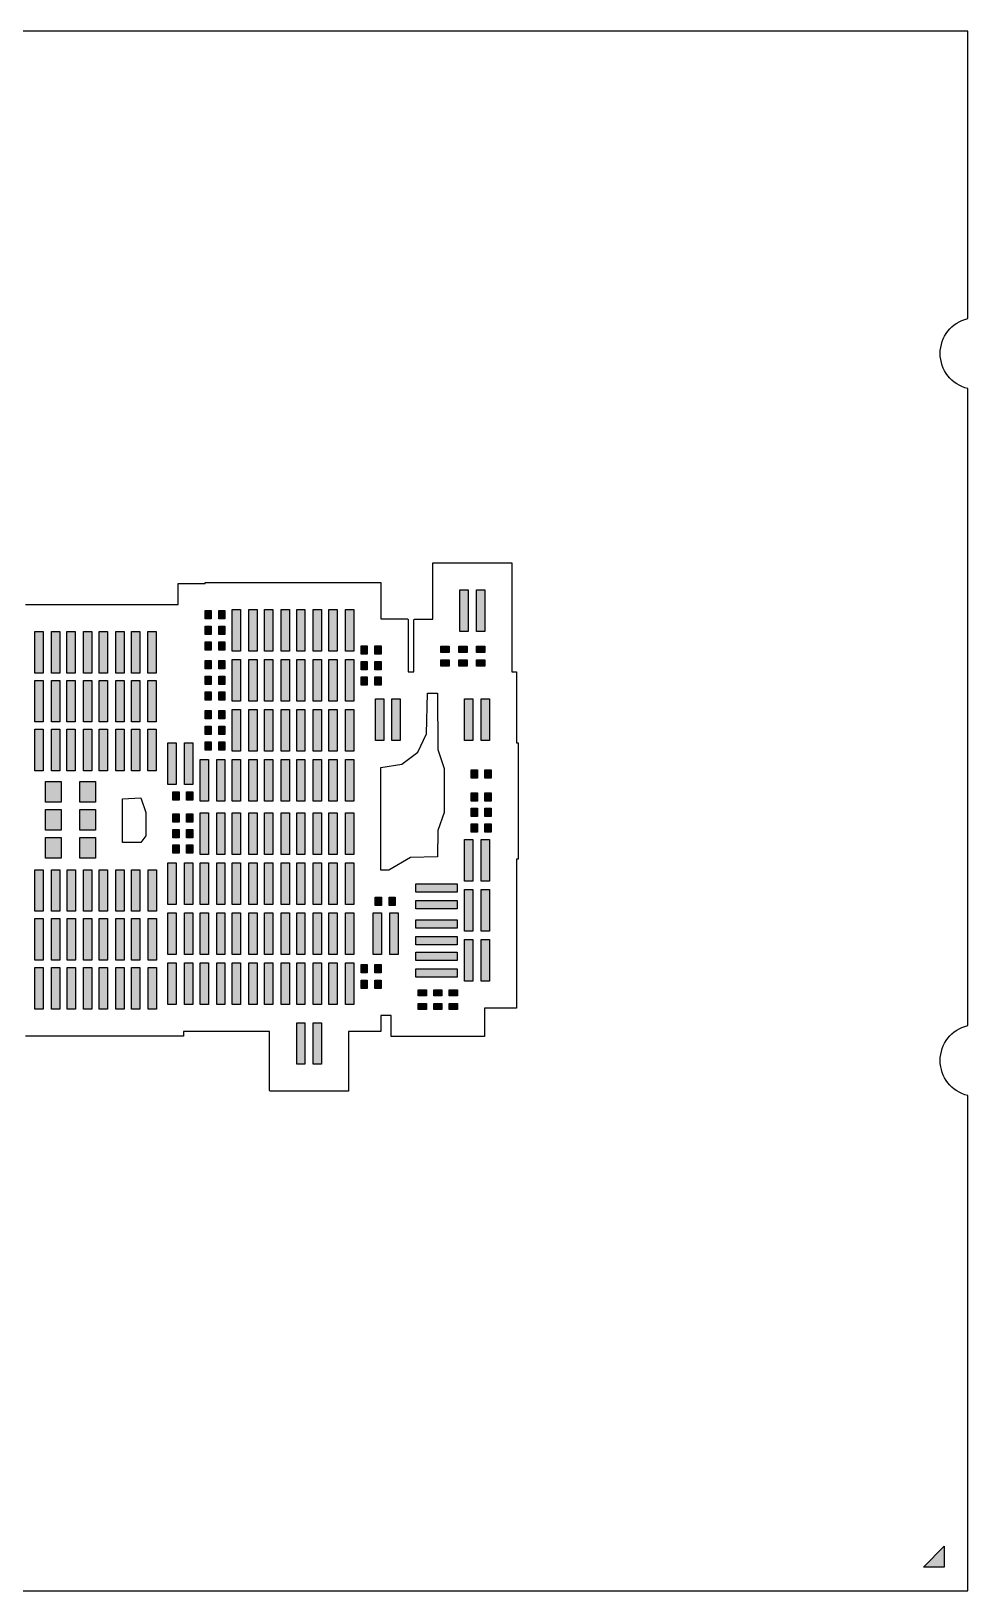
# Model space of a CAD drawing. Extents: x -22500 to -22455, y -18750 to -18712.5.
# Drawn here: x -22477.54 to -22455, y -18750 to -18712.5 of the extents above; entities that cross this region are included whole.
import ezdxf

# ---------------------------------------------------------------- set-up
doc = ezdxf.new("R2010")
doc.units = 0
doc.header["$MEASUREMENT"] = 0
doc.layers.get('0').update_dxf_attribs({"linetype": 'CONTINUOUS'})
doc.layers.add('PKG_OUTLINE', color=37, linetype='CONTINUOUS')
doc.layers.add('SOLDERMASK_PADS_BTM', color=12, linetype='CONTINUOUS')

msp = doc.modelspace()

# ---------------------------------------------------------------- hatches: boundary and pattern name
at = {"layer": 'SOLDERMASK_PADS_BTM'}
msp.add_hatch(color=256, dxfattribs=at).paths.add_polyline_path([(-22455.57, -18748.93), (-22455.57, -18749.43), (-22456.07, -18749.43)], flags=0)

# ---------------------------------------------------------------- linework, layer by layer
for points in [[(-22477.679, -18726.285), (-22477.304, -18726.285), (-22476.904, -18726.285), (-22476.628, -18726.285), (-22476.529, -18726.285), (-22476.228, -18726.285), (-22476.129, -18726.285), (-22475.853, -18726.285), (-22475.754, -18726.285), (-22475.453, -18726.285), (-22475.354, -18726.285), (-22475.078, -18726.285), (-22474.678, -18726.285), (-22474.303, -18726.285), (-22474.006, -18726.285), (-22474.006, -18726.179), (-22474.006, -18725.804), (-22474.005, -18725.78), (-22473.982, -18725.779), (-22473.652, -18725.779), (-22473.351, -18725.779), (-22473.351, -18725.779), (-22473.35, -18725.755), (-22473.327, -18725.754), (-22472.927, -18725.754), (-22472.552, -18725.754), (-22472.152, -18725.754), (-22471.876, -18725.754), (-22471.777, -18725.754), (-22471.476, -18725.754), (-22471.377, -18725.754), (-22471.101, -18725.754), (-22471.002, -18725.754), (-22470.701, -18725.754), (-22470.602, -18725.754), (-22470.326, -18725.754), (-22469.926, -18725.754), (-22469.551, -18725.754), (-22469.151, -18725.754), (-22469.128, -18725.755), (-22469.126, -18725.779), (-22469.126, -18726.628), (-22468.826, -18726.628), (-22468.496, -18726.628), (-22468.473, -18726.629), (-22468.471, -18726.653), (-22468.471, -18727.028), (-22468.471, -18727.403), (-22468.471, -18727.901), (-22468.431, -18727.901), (-22468.328, -18727.901), (-22468.328, -18726.99), (-22468.328, -18726.66), (-22468.327, -18726.637), (-22468.303, -18726.636), (-22467.872, -18726.636), (-22467.872, -18725.307), (-22467.871, -18725.283), (-22467.847, -18725.282), (-22467.447, -18725.282), (-22466.397, -18725.282), (-22465.997, -18725.282), (-22465.973, -18725.283), (-22465.972, -18725.307), (-22465.972, -18726.637), (-22465.971, -18726.637), (-22465.97, -18726.66), (-22465.97, -18726.99), (-22465.97, -18727.901), (-22465.884, -18727.901), (-22465.861, -18727.903), (-22465.86, -18727.926), (-22465.86, -18729.611), (-22465.845, -18729.611), (-22465.821, -18729.612), (-22465.82, -18729.635), (-22465.82, -18730.185), (-22465.82, -18730.56), (-22465.82, -18730.935), (-22465.82, -18731.086), (-22465.82, -18731.636), (-22465.82, -18732.011), (-22465.82, -18732.386), (-22465.821, -18732.409), (-22465.845, -18732.41), (-22465.86, -18732.41), (-22465.86, -18732.513), (-22465.86, -18733.561), (-22465.86, -18733.717), (-22465.86, -18734.764), (-22465.86, -18735.967), (-22465.861, -18735.991), (-22465.884, -18735.992), (-22466.284, -18735.992), (-22466.629, -18735.992), (-22466.629, -18736.321), (-22466.629, -18736.651), (-22466.63, -18736.674), (-22466.653, -18736.676), (-22467.028, -18736.676), (-22467.403, -18736.676), (-22468.104, -18736.676), (-22468.479, -18736.676), (-22468.854, -18736.676), (-22468.878, -18736.674), (-22468.879, -18736.651), (-22468.879, -18736.321), (-22468.879, -18736.166), (-22469.126, -18736.166), (-22469.126, -18736.527), (-22469.128, -18736.55), (-22469.151, -18736.551), (-22469.551, -18736.551), (-22469.901, -18736.551), (-22469.901, -18737.965), (-22469.903, -18737.989), (-22469.926, -18737.99), (-22470.326, -18737.99), (-22471.377, -18737.99), (-22471.777, -18737.99), (-22471.8, -18737.989), (-22471.801, -18737.965), (-22471.801, -18736.551), (-22471.876, -18736.551), (-22472.152, -18736.551), (-22472.251, -18736.551), (-22472.552, -18736.551), (-22472.651, -18736.551), (-22472.927, -18736.551), (-22473.026, -18736.551), (-22473.327, -18736.551), (-22473.426, -18736.551), (-22473.702, -18736.551), (-22473.877, -18736.551), (-22473.877, -18736.637), (-22473.878, -18736.661), (-22473.901, -18736.662), (-22474.301, -18736.662), (-22474.676, -18736.662), (-22475.076, -18736.662), (-22475.352, -18736.662), (-22475.451, -18736.662), (-22475.752, -18736.662), (-22475.851, -18736.662), (-22476.127, -18736.662), (-22476.226, -18736.662), (-22476.527, -18736.662), (-22476.626, -18736.662), (-22476.902, -18736.662), (-22477.302, -18736.662), (-22477.677, -18736.662)], [(-22467.222, -18726.932), (-22467.222, -18725.932), (-22467.022, -18725.932), (-22467.022, -18726.932), (-22467.222, -18726.932)], [(-22466.822, -18726.932), (-22466.822, -18725.932), (-22466.622, -18725.932), (-22466.622, -18726.932), (-22466.822, -18726.932)], [(-22473.356, -18726.629), (-22473.356, -18726.429), (-22473.206, -18726.429), (-22473.206, -18726.629), (-22473.356, -18726.629)], [(-22473.026, -18726.629), (-22473.026, -18726.429), (-22472.876, -18726.429), (-22472.876, -18726.629), (-22473.026, -18726.629)], [(-22472.701, -18727.404), (-22472.701, -18726.404), (-22472.501, -18726.404), (-22472.501, -18727.404), (-22472.701, -18727.404)], [(-22472.301, -18727.404), (-22472.301, -18726.404), (-22472.101, -18726.404), (-22472.101, -18727.404), (-22472.301, -18727.404)], [(-22471.926, -18727.404), (-22471.926, -18726.404), (-22471.726, -18726.404), (-22471.726, -18727.404), (-22471.926, -18727.404)], [(-22471.326, -18727.404), (-22471.526, -18727.404), (-22471.526, -18726.404), (-22471.326, -18726.404), (-22471.326, -18727.404)], [(-22471.151, -18727.404), (-22471.151, -18726.404), (-22470.951, -18726.404), (-22470.951, -18727.404), (-22471.151, -18727.404)], [(-22470.751, -18727.404), (-22470.751, -18726.404), (-22470.551, -18726.404), (-22470.551, -18727.404), (-22470.751, -18727.404)], [(-22470.376, -18727.404), (-22470.376, -18726.404), (-22470.176, -18726.404), (-22470.176, -18727.404), (-22470.376, -18727.404)], [(-22469.976, -18727.404), (-22469.976, -18726.404), (-22469.776, -18726.404), (-22469.776, -18727.404), (-22469.976, -18727.404)], [(-22477.454, -18727.935), (-22477.454, -18726.935), (-22477.254, -18726.935), (-22477.254, -18727.935), (-22477.454, -18727.935)], [(-22476.854, -18727.935), (-22477.054, -18727.935), (-22477.054, -18726.935), (-22476.854, -18726.935), (-22476.854, -18727.935)], [(-22476.679, -18727.935), (-22476.679, -18726.935), (-22476.479, -18726.935), (-22476.479, -18727.935), (-22476.679, -18727.935)], [(-22476.279, -18727.935), (-22476.279, -18726.935), (-22476.079, -18726.935), (-22476.079, -18727.935), (-22476.279, -18727.935)], [(-22475.904, -18727.935), (-22475.904, -18726.935), (-22475.704, -18726.935), (-22475.704, -18727.935), (-22475.904, -18727.935)], [(-22475.504, -18727.935), (-22475.504, -18726.935), (-22475.304, -18726.935), (-22475.304, -18727.935), (-22475.504, -18727.935)], [(-22475.129, -18727.935), (-22475.129, -18726.935), (-22474.929, -18726.935), (-22474.929, -18727.935), (-22475.129, -18727.935)], [(-22474.529, -18727.935), (-22474.729, -18727.935), (-22474.729, -18726.935), (-22474.529, -18726.935), (-22474.529, -18727.935)], [(-22473.356, -18727.004), (-22473.356, -18726.804), (-22473.206, -18726.804), (-22473.206, -18727.004), (-22473.356, -18727.004)], [(-22473.026, -18727.004), (-22473.026, -18726.804), (-22472.876, -18726.804), (-22472.876, -18727.004), (-22473.026, -18727.004)], [(-22473.356, -18727.379), (-22473.356, -18727.179), (-22473.206, -18727.179), (-22473.206, -18727.379), (-22473.356, -18727.379)], [(-22473.026, -18727.379), (-22473.026, -18727.179), (-22472.876, -18727.179), (-22472.876, -18727.379), (-22473.026, -18727.379)], [(-22469.601, -18727.478), (-22469.601, -18727.278), (-22469.451, -18727.278), (-22469.451, -18727.478), (-22469.601, -18727.478)], [(-22469.271, -18727.478), (-22469.271, -18727.278), (-22469.121, -18727.278), (-22469.121, -18727.478), (-22469.271, -18727.478)], [(-22467.478, -18727.436), (-22467.678, -18727.436), (-22467.678, -18727.286), (-22467.478, -18727.286), (-22467.478, -18727.436)], [(-22467.245, -18727.436), (-22467.245, -18727.286), (-22467.045, -18727.286), (-22467.045, -18727.436), (-22467.245, -18727.436)], [(-22466.82, -18727.436), (-22466.82, -18727.286), (-22466.62, -18727.286), (-22466.62, -18727.436), (-22466.82, -18727.436)], [(-22473.356, -18727.832), (-22473.356, -18727.632), (-22473.206, -18727.632), (-22473.206, -18727.832), (-22473.356, -18727.832)], [(-22473.026, -18727.832), (-22473.026, -18727.632), (-22472.876, -18727.632), (-22472.876, -18727.832), (-22473.026, -18727.832)], [(-22472.701, -18728.607), (-22472.701, -18727.607), (-22472.501, -18727.607), (-22472.501, -18728.607), (-22472.701, -18728.607)], [(-22472.101, -18728.607), (-22472.301, -18728.607), (-22472.301, -18727.607), (-22472.101, -18727.607), (-22472.101, -18728.607)], [(-22471.926, -18728.607), (-22471.926, -18727.607), (-22471.726, -18727.607), (-22471.726, -18728.607), (-22471.926, -18728.607)], [(-22471.526, -18728.607), (-22471.526, -18727.607), (-22471.326, -18727.607), (-22471.326, -18728.607), (-22471.526, -18728.607)], [(-22471.151, -18728.607), (-22471.151, -18727.607), (-22470.951, -18727.607), (-22470.951, -18728.607), (-22471.151, -18728.607)], [(-22470.751, -18728.607), (-22470.751, -18727.607), (-22470.551, -18727.607), (-22470.551, -18728.607), (-22470.751, -18728.607)], [(-22470.376, -18728.607), (-22470.376, -18727.607), (-22470.176, -18727.607), (-22470.176, -18728.607), (-22470.376, -18728.607)], [(-22469.976, -18728.607), (-22469.976, -18727.607), (-22469.776, -18727.607), (-22469.776, -18728.607), (-22469.976, -18728.607)], [(-22469.601, -18727.853), (-22469.601, -18727.653), (-22469.451, -18727.653), (-22469.451, -18727.853), (-22469.601, -18727.853)], [(-22469.121, -18727.853), (-22469.271, -18727.853), (-22469.271, -18727.653), (-22469.121, -18727.653), (-22469.121, -18727.853)], [(-22467.678, -18727.766), (-22467.678, -18727.616), (-22467.478, -18727.616), (-22467.478, -18727.766), (-22467.678, -18727.766)], [(-22467.245, -18727.766), (-22467.245, -18727.616), (-22467.045, -18727.616), (-22467.045, -18727.766), (-22467.245, -18727.766)], [(-22466.82, -18727.766), (-22466.82, -18727.616), (-22466.62, -18727.616), (-22466.62, -18727.766), (-22466.82, -18727.766)], [(-22477.454, -18729.11), (-22477.454, -18728.11), (-22477.254, -18728.11), (-22477.254, -18729.11), (-22477.454, -18729.11)], [(-22477.054, -18729.11), (-22477.054, -18728.11), (-22476.854, -18728.11), (-22476.854, -18729.11), (-22477.054, -18729.11)], [(-22476.679, -18729.11), (-22476.679, -18728.11), (-22476.479, -18728.11), (-22476.479, -18729.11), (-22476.679, -18729.11)], [(-22476.279, -18729.11), (-22476.279, -18728.11), (-22476.079, -18728.11), (-22476.079, -18729.11), (-22476.279, -18729.11)], [(-22475.904, -18729.11), (-22475.904, -18728.11), (-22475.704, -18728.11), (-22475.704, -18729.11), (-22475.904, -18729.11)], [(-22475.504, -18729.11), (-22475.504, -18728.11), (-22475.304, -18728.11), (-22475.304, -18729.11), (-22475.504, -18729.11)], [(-22474.929, -18729.11), (-22475.129, -18729.11), (-22475.129, -18728.11), (-22474.929, -18728.11), (-22474.929, -18729.11)], [(-22474.729, -18729.11), (-22474.729, -18728.11), (-22474.529, -18728.11), (-22474.529, -18729.11), (-22474.729, -18729.11)], [(-22473.356, -18728.207), (-22473.356, -18728.007), (-22473.206, -18728.007), (-22473.206, -18728.207), (-22473.356, -18728.207)], [(-22473.026, -18728.207), (-22473.026, -18728.007), (-22472.876, -18728.007), (-22472.876, -18728.207), (-22473.026, -18728.207)], [(-22469.601, -18728.228), (-22469.601, -18728.028), (-22469.451, -18728.028), (-22469.451, -18728.228), (-22469.601, -18728.228)], [(-22469.271, -18728.228), (-22469.271, -18728.028), (-22469.121, -18728.028), (-22469.121, -18728.228), (-22469.271, -18728.228)], [(-22473.356, -18728.582), (-22473.356, -18728.382), (-22473.206, -18728.382), (-22473.206, -18728.582), (-22473.356, -18728.582)], [(-22473.026, -18728.582), (-22473.026, -18728.382), (-22472.876, -18728.382), (-22472.876, -18728.582), (-22473.026, -18728.582)], [(-22469.257, -18729.551), (-22469.257, -18728.551), (-22469.057, -18728.551), (-22469.057, -18729.551), (-22469.257, -18729.551)], [(-22469.125, -18732.672), (-22469.125, -18730.203), (-22468.624, -18730.125), (-22468.234, -18729.836), (-22468.026, -18729.397), (-22468.006, -18728.417), (-22467.761, -18728.417), (-22467.754, -18729.768), (-22467.6, -18730.226), (-22467.601, -18731.285), (-22467.754, -18731.719), (-22467.761, -18732.349), (-22468.408, -18732.372), (-22468.935, -18732.672), (-22469.125, -18732.672)], [(-22468.657, -18729.551), (-22468.857, -18729.551), (-22468.857, -18728.551), (-22468.657, -18728.551), (-22468.657, -18729.551)], [(-22467.11, -18729.551), (-22467.11, -18728.551), (-22466.91, -18728.551), (-22466.91, -18729.551), (-22467.11, -18729.551)], [(-22466.71, -18729.551), (-22466.71, -18728.551), (-22466.51, -18728.551), (-22466.51, -18729.551), (-22466.71, -18729.551)], [(-22473.356, -18729.035), (-22473.356, -18728.835), (-22473.206, -18728.835), (-22473.206, -18729.035), (-22473.356, -18729.035)], [(-22472.876, -18729.035), (-22473.026, -18729.035), (-22473.026, -18728.835), (-22472.876, -18728.835), (-22472.876, -18729.035)], [(-22472.501, -18729.81), (-22472.701, -18729.81), (-22472.701, -18728.81), (-22472.501, -18728.81), (-22472.501, -18729.81)], [(-22472.301, -18729.81), (-22472.301, -18728.81), (-22472.101, -18728.81), (-22472.101, -18729.81), (-22472.301, -18729.81)], [(-22471.926, -18729.81), (-22471.926, -18728.81), (-22471.726, -18728.81), (-22471.726, -18729.81), (-22471.926, -18729.81)], [(-22471.526, -18729.81), (-22471.526, -18728.81), (-22471.326, -18728.81), (-22471.326, -18729.81), (-22471.526, -18729.81)], [(-22471.151, -18729.81), (-22471.151, -18728.81), (-22470.951, -18728.81), (-22470.951, -18729.81), (-22471.151, -18729.81)], [(-22470.751, -18729.81), (-22470.751, -18728.81), (-22470.551, -18728.81), (-22470.551, -18729.81), (-22470.751, -18729.81)], [(-22470.376, -18729.81), (-22470.376, -18728.81), (-22470.176, -18728.81), (-22470.176, -18729.81), (-22470.376, -18729.81)], [(-22469.976, -18729.81), (-22469.976, -18728.81), (-22469.776, -18728.81), (-22469.776, -18729.81), (-22469.976, -18729.81)], [(-22477.454, -18730.285), (-22477.454, -18729.285), (-22477.254, -18729.285), (-22477.254, -18730.285), (-22477.454, -18730.285)], [(-22477.054, -18730.285), (-22477.054, -18729.285), (-22476.854, -18729.285), (-22476.854, -18730.285), (-22477.054, -18730.285)], [(-22476.679, -18730.285), (-22476.679, -18729.285), (-22476.479, -18729.285), (-22476.479, -18730.285), (-22476.679, -18730.285)], [(-22476.279, -18730.285), (-22476.279, -18729.285), (-22476.079, -18729.285), (-22476.079, -18730.285), (-22476.279, -18730.285)], [(-22475.904, -18730.285), (-22475.904, -18729.285), (-22475.704, -18729.285), (-22475.704, -18730.285), (-22475.904, -18730.285)], [(-22475.504, -18730.285), (-22475.504, -18729.285), (-22475.304, -18729.285), (-22475.304, -18730.285), (-22475.504, -18730.285)], [(-22475.129, -18730.285), (-22475.129, -18729.285), (-22474.929, -18729.285), (-22474.929, -18730.285), (-22475.129, -18730.285)], [(-22474.729, -18730.285), (-22474.729, -18729.285), (-22474.529, -18729.285), (-22474.529, -18730.285), (-22474.729, -18730.285)], [(-22473.356, -18729.41), (-22473.356, -18729.21), (-22473.206, -18729.21), (-22473.206, -18729.41), (-22473.356, -18729.41)], [(-22473.026, -18729.41), (-22473.026, -18729.21), (-22472.876, -18729.21), (-22472.876, -18729.41), (-22473.026, -18729.41)], [(-22474.251, -18730.614), (-22474.251, -18729.614), (-22474.051, -18729.614), (-22474.051, -18730.614), (-22474.251, -18730.614)], [(-22473.651, -18730.614), (-22473.851, -18730.614), (-22473.851, -18729.614), (-22473.651, -18729.614), (-22473.651, -18730.614)], [(-22473.206, -18729.785), (-22473.356, -18729.785), (-22473.356, -18729.585), (-22473.206, -18729.585), (-22473.206, -18729.785)], [(-22473.026, -18729.785), (-22473.026, -18729.585), (-22472.876, -18729.585), (-22472.876, -18729.785), (-22473.026, -18729.785)], [(-22473.476, -18731.014), (-22473.476, -18730.014), (-22473.276, -18730.014), (-22473.276, -18731.014), (-22473.476, -18731.014)], [(-22473.076, -18731.014), (-22473.076, -18730.014), (-22472.876, -18730.014), (-22472.876, -18731.014), (-22473.076, -18731.014)], [(-22472.701, -18731.014), (-22472.701, -18730.014), (-22472.501, -18730.014), (-22472.501, -18731.014), (-22472.701, -18731.014)], [(-22472.301, -18731.014), (-22472.301, -18730.014), (-22472.101, -18730.014), (-22472.101, -18731.014), (-22472.301, -18731.014)], [(-22471.726, -18731.014), (-22471.926, -18731.014), (-22471.926, -18730.014), (-22471.726, -18730.014), (-22471.726, -18731.014)], [(-22471.526, -18731.014), (-22471.526, -18730.014), (-22471.326, -18730.014), (-22471.326, -18731.014), (-22471.526, -18731.014)], [(-22471.151, -18731.014), (-22471.151, -18730.014), (-22470.951, -18730.014), (-22470.951, -18731.014), (-22471.151, -18731.014)], [(-22470.751, -18731.014), (-22470.751, -18730.014), (-22470.551, -18730.014), (-22470.551, -18731.014), (-22470.751, -18731.014)], [(-22470.376, -18731.014), (-22470.376, -18730.014), (-22470.176, -18730.014), (-22470.176, -18731.014), (-22470.376, -18731.014)], [(-22469.976, -18731.014), (-22469.976, -18730.014), (-22469.776, -18730.014), (-22469.776, -18731.014), (-22469.976, -18731.014)], [(-22466.95, -18730.461), (-22466.95, -18730.261), (-22466.8, -18730.261), (-22466.8, -18730.461), (-22466.95, -18730.461)], [(-22466.62, -18730.461), (-22466.62, -18730.261), (-22466.47, -18730.261), (-22466.47, -18730.461), (-22466.62, -18730.461)], [(-22477.195, -18731.038), (-22477.195, -18730.538), (-22476.819, -18730.538), (-22476.819, -18731.038), (-22477.195, -18731.038)], [(-22476.369, -18731.038), (-22476.369, -18730.538), (-22475.993, -18730.538), (-22475.993, -18731.038), (-22476.369, -18731.038)], [(-22474.131, -18730.989), (-22474.131, -18730.789), (-22473.981, -18730.789), (-22473.981, -18730.989), (-22474.131, -18730.989)], [(-22473.801, -18730.989), (-22473.801, -18730.789), (-22473.651, -18730.789), (-22473.651, -18730.989), (-22473.801, -18730.989)], [(-22466.95, -18731.01), (-22466.95, -18730.81), (-22466.8, -18730.81), (-22466.8, -18731.01), (-22466.95, -18731.01)], [(-22466.62, -18731.01), (-22466.62, -18730.81), (-22466.47, -18730.81), (-22466.47, -18731.01), (-22466.62, -18731.01)], [(-22477.195, -18731.713), (-22477.195, -18731.213), (-22476.819, -18731.213), (-22476.819, -18731.713), (-22477.195, -18731.713)], [(-22476.369, -18731.713), (-22476.369, -18731.213), (-22475.993, -18731.213), (-22475.993, -18731.713), (-22476.369, -18731.713)], [(-22475.343, -18730.96), (-22474.902, -18730.936), (-22474.781, -18731.288), (-22474.783, -18731.845), (-22474.902, -18732.011), (-22475.342, -18732.011), (-22475.343, -18730.96)], [(-22466.95, -18731.385), (-22466.95, -18731.185), (-22466.8, -18731.185), (-22466.8, -18731.385), (-22466.95, -18731.385)], [(-22466.47, -18731.385), (-22466.62, -18731.385), (-22466.62, -18731.185), (-22466.47, -18731.185), (-22466.47, -18731.385)], [(-22474.131, -18731.517), (-22474.131, -18731.317), (-22473.981, -18731.317), (-22473.981, -18731.517), (-22474.131, -18731.517)], [(-22473.801, -18731.517), (-22473.801, -18731.317), (-22473.651, -18731.317), (-22473.651, -18731.517), (-22473.801, -18731.517)], [(-22473.476, -18732.292), (-22473.476, -18731.292), (-22473.276, -18731.292), (-22473.276, -18732.292), (-22473.476, -18732.292)], [(-22472.876, -18732.292), (-22473.076, -18732.292), (-22473.076, -18731.292), (-22472.876, -18731.292), (-22472.876, -18732.292)], [(-22472.701, -18732.292), (-22472.701, -18731.292), (-22472.501, -18731.292), (-22472.501, -18732.292), (-22472.701, -18732.292)], [(-22472.301, -18732.292), (-22472.301, -18731.292), (-22472.101, -18731.292), (-22472.101, -18732.292), (-22472.301, -18732.292)], [(-22471.726, -18732.292), (-22471.926, -18732.292), (-22471.926, -18731.292), (-22471.726, -18731.292), (-22471.726, -18732.292)], [(-22471.526, -18732.292), (-22471.526, -18731.292), (-22471.326, -18731.292), (-22471.326, -18732.292), (-22471.526, -18732.292)], [(-22471.151, -18732.292), (-22471.151, -18731.292), (-22470.951, -18731.292), (-22470.951, -18732.292), (-22471.151, -18732.292)], [(-22470.751, -18732.292), (-22470.751, -18731.292), (-22470.551, -18731.292), (-22470.551, -18732.292), (-22470.751, -18732.292)], [(-22470.376, -18732.292), (-22470.376, -18731.292), (-22470.176, -18731.292), (-22470.176, -18732.292), (-22470.376, -18732.292)], [(-22469.976, -18732.292), (-22469.976, -18731.292), (-22469.776, -18731.292), (-22469.776, -18732.292), (-22469.976, -18732.292)], [(-22466.95, -18731.76), (-22466.95, -18731.56), (-22466.8, -18731.56), (-22466.8, -18731.76), (-22466.95, -18731.76)], [(-22466.62, -18731.76), (-22466.62, -18731.56), (-22466.47, -18731.56), (-22466.47, -18731.76), (-22466.62, -18731.76)], [(-22477.195, -18732.388), (-22477.195, -18731.888), (-22476.819, -18731.888), (-22476.819, -18732.388), (-22477.195, -18732.388)], [(-22476.369, -18732.388), (-22476.369, -18731.888), (-22475.993, -18731.888), (-22475.993, -18732.388), (-22476.369, -18732.388)], [(-22474.131, -18731.892), (-22474.131, -18731.692), (-22473.981, -18731.692), (-22473.981, -18731.892), (-22474.131, -18731.892)], [(-22473.801, -18731.892), (-22473.801, -18731.692), (-22473.651, -18731.692), (-22473.651, -18731.892), (-22473.801, -18731.892)], [(-22467.11, -18732.936), (-22467.11, -18731.936), (-22466.91, -18731.936), (-22466.91, -18732.936), (-22467.11, -18732.936)], [(-22466.51, -18732.936), (-22466.71, -18732.936), (-22466.71, -18731.936), (-22466.51, -18731.936), (-22466.51, -18732.936)], [(-22474.131, -18732.267), (-22474.131, -18732.067), (-22473.981, -18732.067), (-22473.981, -18732.267), (-22474.131, -18732.267)], [(-22473.801, -18732.267), (-22473.801, -18732.067), (-22473.651, -18732.067), (-22473.651, -18732.267), (-22473.801, -18732.267)], [(-22477.452, -18733.662), (-22477.452, -18732.662), (-22477.252, -18732.662), (-22477.252, -18733.662), (-22477.452, -18733.662)], [(-22477.052, -18733.662), (-22477.052, -18732.662), (-22476.852, -18732.662), (-22476.852, -18733.662), (-22477.052, -18733.662)], [(-22476.677, -18733.662), (-22476.677, -18732.662), (-22476.477, -18732.662), (-22476.477, -18733.662), (-22476.677, -18733.662)], [(-22476.277, -18733.662), (-22476.277, -18732.662), (-22476.077, -18732.662), (-22476.077, -18733.662), (-22476.277, -18733.662)], [(-22475.902, -18733.662), (-22475.902, -18732.662), (-22475.702, -18732.662), (-22475.702, -18733.662), (-22475.902, -18733.662)], [(-22475.502, -18733.662), (-22475.502, -18732.662), (-22475.302, -18732.662), (-22475.302, -18733.662), (-22475.502, -18733.662)], [(-22475.127, -18733.662), (-22475.127, -18732.662), (-22474.927, -18732.662), (-22474.927, -18733.662), (-22475.127, -18733.662)], [(-22474.527, -18733.662), (-22474.727, -18733.662), (-22474.727, -18732.662), (-22474.527, -18732.662), (-22474.527, -18733.662)], [(-22474.251, -18733.495), (-22474.251, -18732.495), (-22474.051, -18732.495), (-22474.051, -18733.495), (-22474.251, -18733.495)], [(-22473.851, -18733.495), (-22473.851, -18732.495), (-22473.651, -18732.495), (-22473.651, -18733.495), (-22473.851, -18733.495)], [(-22473.476, -18733.495), (-22473.476, -18732.495), (-22473.276, -18732.495), (-22473.276, -18733.495), (-22473.476, -18733.495)], [(-22472.876, -18733.495), (-22473.076, -18733.495), (-22473.076, -18732.495), (-22472.876, -18732.495), (-22472.876, -18733.495)], [(-22472.701, -18733.495), (-22472.701, -18732.495), (-22472.501, -18732.495), (-22472.501, -18733.495), (-22472.701, -18733.495)], [(-22472.301, -18733.495), (-22472.301, -18732.495), (-22472.101, -18732.495), (-22472.101, -18733.495), (-22472.301, -18733.495)], [(-22471.926, -18733.495), (-22471.926, -18732.495), (-22471.726, -18732.495), (-22471.726, -18733.495), (-22471.926, -18733.495)], [(-22471.526, -18733.495), (-22471.526, -18732.495), (-22471.326, -18732.495), (-22471.326, -18733.495), (-22471.526, -18733.495)], [(-22471.151, -18733.495), (-22471.151, -18732.495), (-22470.951, -18732.495), (-22470.951, -18733.495), (-22471.151, -18733.495)], [(-22470.551, -18733.495), (-22470.751, -18733.495), (-22470.751, -18732.495), (-22470.551, -18732.495), (-22470.551, -18733.495)], [(-22470.376, -18733.495), (-22470.376, -18732.495), (-22470.176, -18732.495), (-22470.176, -18733.495), (-22470.376, -18733.495)], [(-22469.976, -18733.495), (-22469.976, -18732.495), (-22469.776, -18732.495), (-22469.776, -18733.495), (-22469.976, -18733.495)], [(-22468.285, -18733.201), (-22468.285, -18733.001), (-22467.285, -18733.001), (-22467.285, -18733.201), (-22468.285, -18733.201)], [(-22469.259, -18733.523), (-22469.259, -18733.323), (-22469.109, -18733.323), (-22469.109, -18733.523), (-22469.259, -18733.523)], [(-22468.929, -18733.523), (-22468.929, -18733.323), (-22468.779, -18733.323), (-22468.779, -18733.523), (-22468.929, -18733.523)], [(-22468.285, -18733.601), (-22468.285, -18733.401), (-22467.285, -18733.401), (-22467.285, -18733.601), (-22468.285, -18733.601)], [(-22466.91, -18734.139), (-22467.11, -18734.139), (-22467.11, -18733.139), (-22466.91, -18733.139), (-22466.91, -18734.139)], [(-22466.71, -18734.139), (-22466.71, -18733.139), (-22466.51, -18733.139), (-22466.51, -18734.139), (-22466.71, -18734.139)], [(-22477.452, -18734.837), (-22477.452, -18733.837), (-22477.252, -18733.837), (-22477.252, -18734.837), (-22477.452, -18734.837)], [(-22477.052, -18734.837), (-22477.052, -18733.837), (-22476.852, -18733.837), (-22476.852, -18734.837), (-22477.052, -18734.837)], [(-22476.477, -18734.837), (-22476.677, -18734.837), (-22476.677, -18733.837), (-22476.477, -18733.837), (-22476.477, -18734.837)], [(-22476.077, -18734.837), (-22476.277, -18734.837), (-22476.277, -18733.837), (-22476.077, -18733.837), (-22476.077, -18734.837)], [(-22475.902, -18734.837), (-22475.902, -18733.837), (-22475.702, -18733.837), (-22475.702, -18734.837), (-22475.902, -18734.837)], [(-22475.502, -18734.837), (-22475.502, -18733.837), (-22475.302, -18733.837), (-22475.302, -18734.837), (-22475.502, -18734.837)], [(-22475.127, -18734.837), (-22475.127, -18733.837), (-22474.927, -18733.837), (-22474.927, -18734.837), (-22475.127, -18734.837)], [(-22474.727, -18734.837), (-22474.727, -18733.837), (-22474.527, -18733.837), (-22474.527, -18734.837), (-22474.727, -18734.837)], [(-22474.251, -18734.698), (-22474.251, -18733.698), (-22474.051, -18733.698), (-22474.051, -18734.698), (-22474.251, -18734.698)], [(-22473.851, -18734.698), (-22473.851, -18733.698), (-22473.651, -18733.698), (-22473.651, -18734.698), (-22473.851, -18734.698)], [(-22473.476, -18734.698), (-22473.476, -18733.698), (-22473.276, -18733.698), (-22473.276, -18734.698), (-22473.476, -18734.698)], [(-22472.876, -18734.698), (-22473.076, -18734.698), (-22473.076, -18733.698), (-22472.876, -18733.698), (-22472.876, -18734.698)], [(-22472.701, -18734.698), (-22472.701, -18733.698), (-22472.501, -18733.698), (-22472.501, -18734.698), (-22472.701, -18734.698)], [(-22472.301, -18734.698), (-22472.301, -18733.698), (-22472.101, -18733.698), (-22472.101, -18734.698), (-22472.301, -18734.698)], [(-22471.926, -18734.698), (-22471.926, -18733.698), (-22471.726, -18733.698), (-22471.726, -18734.698), (-22471.926, -18734.698)], [(-22471.526, -18734.698), (-22471.526, -18733.698), (-22471.326, -18733.698), (-22471.326, -18734.698), (-22471.526, -18734.698)], [(-22471.151, -18734.698), (-22471.151, -18733.698), (-22470.951, -18733.698), (-22470.951, -18734.698), (-22471.151, -18734.698)], [(-22470.751, -18734.698), (-22470.751, -18733.698), (-22470.551, -18733.698), (-22470.551, -18734.698), (-22470.751, -18734.698)], [(-22470.376, -18734.698), (-22470.376, -18733.698), (-22470.176, -18733.698), (-22470.176, -18734.698), (-22470.376, -18734.698)], [(-22469.976, -18734.698), (-22469.976, -18733.698), (-22469.776, -18733.698), (-22469.776, -18734.698), (-22469.976, -18734.698)], [(-22469.309, -18734.698), (-22469.309, -18733.698), (-22469.109, -18733.698), (-22469.109, -18734.698), (-22469.309, -18734.698)], [(-22468.909, -18734.698), (-22468.909, -18733.698), (-22468.709, -18733.698), (-22468.709, -18734.698), (-22468.909, -18734.698)], [(-22468.285, -18734.067), (-22468.285, -18733.867), (-22467.285, -18733.867), (-22467.285, -18734.067), (-22468.285, -18734.067)], [(-22467.285, -18734.467), (-22468.285, -18734.467), (-22468.285, -18734.267), (-22467.285, -18734.267), (-22467.285, -18734.467)], [(-22467.11, -18735.342), (-22467.11, -18734.342), (-22466.91, -18734.342), (-22466.91, -18735.342), (-22467.11, -18735.342)], [(-22466.71, -18735.342), (-22466.71, -18734.342), (-22466.51, -18734.342), (-22466.51, -18735.342), (-22466.71, -18735.342)], [(-22474.251, -18735.901), (-22474.251, -18734.901), (-22474.051, -18734.901), (-22474.051, -18735.901), (-22474.251, -18735.901)], [(-22473.851, -18735.901), (-22473.851, -18734.901), (-22473.651, -18734.901), (-22473.651, -18735.901), (-22473.851, -18735.901)], [(-22473.476, -18735.901), (-22473.476, -18734.901), (-22473.276, -18734.901), (-22473.276, -18735.901), (-22473.476, -18735.901)], [(-22473.076, -18735.901), (-22473.076, -18734.901), (-22472.876, -18734.901), (-22472.876, -18735.901), (-22473.076, -18735.901)], [(-22472.701, -18735.901), (-22472.701, -18734.901), (-22472.501, -18734.901), (-22472.501, -18735.901), (-22472.701, -18735.901)], [(-22472.301, -18735.901), (-22472.301, -18734.901), (-22472.101, -18734.901), (-22472.101, -18735.901), (-22472.301, -18735.901)], [(-22471.926, -18735.901), (-22471.926, -18734.901), (-22471.726, -18734.901), (-22471.726, -18735.901), (-22471.926, -18735.901)], [(-22471.526, -18735.901), (-22471.526, -18734.901), (-22471.326, -18734.901), (-22471.326, -18735.901), (-22471.526, -18735.901)], [(-22470.951, -18735.901), (-22471.151, -18735.901), (-22471.151, -18734.901), (-22470.951, -18734.901), (-22470.951, -18735.901)], [(-22470.751, -18735.901), (-22470.751, -18734.901), (-22470.551, -18734.901), (-22470.551, -18735.901), (-22470.751, -18735.901)], [(-22470.376, -18735.901), (-22470.376, -18734.901), (-22470.176, -18734.901), (-22470.176, -18735.901), (-22470.376, -18735.901)], [(-22469.776, -18735.901), (-22469.976, -18735.901), (-22469.976, -18734.901), (-22469.776, -18734.901), (-22469.776, -18735.901)], [(-22469.601, -18735.141), (-22469.601, -18734.941), (-22469.451, -18734.941), (-22469.451, -18735.141), (-22469.601, -18735.141)], [(-22469.271, -18735.141), (-22469.271, -18734.941), (-22469.121, -18734.941), (-22469.121, -18735.141), (-22469.271, -18735.141)], [(-22468.285, -18734.842), (-22468.285, -18734.642), (-22467.285, -18734.642), (-22467.285, -18734.842), (-22468.285, -18734.842)], [(-22477.452, -18736.012), (-22477.452, -18735.012), (-22477.252, -18735.012), (-22477.252, -18736.012), (-22477.452, -18736.012)], [(-22477.052, -18736.012), (-22477.052, -18735.012), (-22476.852, -18735.012), (-22476.852, -18736.012), (-22477.052, -18736.012)], [(-22476.677, -18736.012), (-22476.677, -18735.012), (-22476.477, -18735.012), (-22476.477, -18736.012), (-22476.677, -18736.012)], [(-22476.277, -18736.012), (-22476.277, -18735.012), (-22476.077, -18735.012), (-22476.077, -18736.012), (-22476.277, -18736.012)], [(-22475.902, -18736.012), (-22475.902, -18735.012), (-22475.702, -18735.012), (-22475.702, -18736.012), (-22475.902, -18736.012)], [(-22475.502, -18736.012), (-22475.502, -18735.012), (-22475.302, -18735.012), (-22475.302, -18736.012), (-22475.502, -18736.012)], [(-22474.927, -18736.012), (-22475.127, -18736.012), (-22475.127, -18735.012), (-22474.927, -18735.012), (-22474.927, -18736.012)], [(-22474.727, -18736.012), (-22474.727, -18735.012), (-22474.527, -18735.012), (-22474.527, -18736.012), (-22474.727, -18736.012)], [(-22469.601, -18735.516), (-22469.601, -18735.316), (-22469.451, -18735.316), (-22469.451, -18735.516), (-22469.601, -18735.516)], [(-22469.271, -18735.516), (-22469.271, -18735.316), (-22469.121, -18735.316), (-22469.121, -18735.516), (-22469.271, -18735.516)], [(-22468.285, -18735.242), (-22468.285, -18735.042), (-22467.285, -18735.042), (-22467.285, -18735.242), (-22468.285, -18735.242)], [(-22468.229, -18735.696), (-22468.229, -18735.546), (-22468.029, -18735.546), (-22468.029, -18735.696), (-22468.229, -18735.696)], [(-22467.854, -18735.696), (-22467.854, -18735.546), (-22467.654, -18735.546), (-22467.654, -18735.696), (-22467.854, -18735.696)], [(-22467.479, -18735.696), (-22467.479, -18735.546), (-22467.279, -18735.546), (-22467.279, -18735.696), (-22467.479, -18735.696)], [(-22468.229, -18736.026), (-22468.229, -18735.876), (-22468.029, -18735.876), (-22468.029, -18736.026), (-22468.229, -18736.026)], [(-22467.854, -18736.026), (-22467.854, -18735.876), (-22467.654, -18735.876), (-22467.654, -18736.026), (-22467.854, -18736.026)], [(-22467.279, -18736.026), (-22467.479, -18736.026), (-22467.479, -18735.876), (-22467.279, -18735.876), (-22467.279, -18736.026)], [(-22471.151, -18737.34), (-22471.151, -18736.34), (-22470.951, -18736.34), (-22470.951, -18737.34), (-22471.151, -18737.34)], [(-22470.751, -18737.34), (-22470.751, -18736.34), (-22470.551, -18736.34), (-22470.551, -18737.34), (-22470.751, -18737.34)]]:
    msp.add_lwpolyline(points)
at = {"layer": 'PKG_OUTLINE'}
msp.add_lwpolyline([(-22500, -18738.092), (-22500, -18750), (-22455, -18750), (-22455, -18738.092, -0.790198), (-22455, -18736.408), (-22455, -18721.092, -0.790198), (-22455, -18719.408), (-22455, -18712.5), (-22500, -18712.5), (-22500, -18719.408, -0.790198), (-22500, -18721.092), (-22500, -18736.408, -0.790198)], format="xyb", close=True, dxfattribs=at)
at = {"layer": 'SOLDERMASK_PADS_BTM'}
msp.add_lwpolyline([(-22455.57, -18748.93), (-22455.57, -18749.43), (-22456.07, -18749.43)], close=True, dxfattribs=at)
for points in [[(-22467.222, -18726.932), (-22467.022, -18726.932), (-22467.222, -18725.932), (-22467.022, -18725.932)], [(-22466.822, -18726.932), (-22466.622, -18726.932), (-22466.822, -18725.932), (-22466.622, -18725.932)], [(-22473.356, -18726.629), (-22473.206, -18726.629), (-22473.356, -18726.429), (-22473.206, -18726.429)], [(-22473.026, -18726.629), (-22472.876, -18726.629), (-22473.026, -18726.429), (-22472.876, -18726.429)], [(-22472.701, -18727.404), (-22472.501, -18727.404), (-22472.701, -18726.404), (-22472.501, -18726.404)], [(-22472.301, -18727.404), (-22472.101, -18727.404), (-22472.301, -18726.404), (-22472.101, -18726.404)], [(-22471.926, -18727.404), (-22471.726, -18727.404), (-22471.926, -18726.404), (-22471.726, -18726.404)], [(-22471.526, -18727.404), (-22471.326, -18727.404), (-22471.526, -18726.404), (-22471.326, -18726.404)], [(-22471.151, -18727.404), (-22470.951, -18727.404), (-22471.151, -18726.404), (-22470.951, -18726.404)], [(-22470.751, -18727.404), (-22470.551, -18727.404), (-22470.751, -18726.404), (-22470.551, -18726.404)], [(-22470.376, -18727.404), (-22470.176, -18727.404), (-22470.376, -18726.404), (-22470.176, -18726.404)], [(-22469.976, -18727.404), (-22469.776, -18727.404), (-22469.976, -18726.404), (-22469.776, -18726.404)], [(-22477.454, -18727.935), (-22477.254, -18727.935), (-22477.454, -18726.935), (-22477.254, -18726.935)], [(-22477.054, -18727.935), (-22476.854, -18727.935), (-22477.054, -18726.935), (-22476.854, -18726.935)], [(-22476.679, -18727.935), (-22476.479, -18727.935), (-22476.679, -18726.935), (-22476.479, -18726.935)], [(-22476.279, -18727.935), (-22476.079, -18727.935), (-22476.279, -18726.935), (-22476.079, -18726.935)], [(-22475.904, -18727.935), (-22475.704, -18727.935), (-22475.904, -18726.935), (-22475.704, -18726.935)], [(-22475.504, -18727.935), (-22475.304, -18727.935), (-22475.504, -18726.935), (-22475.304, -18726.935)], [(-22475.129, -18727.935), (-22474.929, -18727.935), (-22475.129, -18726.935), (-22474.929, -18726.935)], [(-22474.729, -18727.935), (-22474.529, -18727.935), (-22474.729, -18726.935), (-22474.529, -18726.935)], [(-22473.356, -18727.004), (-22473.206, -18727.004), (-22473.356, -18726.804), (-22473.206, -18726.804)], [(-22473.026, -18727.004), (-22472.876, -18727.004), (-22473.026, -18726.804), (-22472.876, -18726.804)], [(-22473.356, -18727.379), (-22473.206, -18727.379), (-22473.356, -18727.179), (-22473.206, -18727.179)], [(-22473.026, -18727.379), (-22472.876, -18727.379), (-22473.026, -18727.179), (-22472.876, -18727.179)], [(-22469.601, -18727.478), (-22469.451, -18727.478), (-22469.601, -18727.278), (-22469.451, -18727.278)], [(-22469.271, -18727.478), (-22469.121, -18727.478), (-22469.271, -18727.278), (-22469.121, -18727.278)], [(-22467.678, -18727.436), (-22467.478, -18727.436), (-22467.678, -18727.286), (-22467.478, -18727.286)], [(-22467.245, -18727.436), (-22467.045, -18727.436), (-22467.245, -18727.286), (-22467.045, -18727.286)], [(-22466.82, -18727.436), (-22466.62, -18727.436), (-22466.82, -18727.286), (-22466.62, -18727.286)], [(-22473.356, -18727.832), (-22473.206, -18727.832), (-22473.356, -18727.632), (-22473.206, -18727.632)], [(-22473.026, -18727.832), (-22472.876, -18727.832), (-22473.026, -18727.632), (-22472.876, -18727.632)], [(-22472.701, -18728.607), (-22472.501, -18728.607), (-22472.701, -18727.607), (-22472.501, -18727.607)], [(-22472.301, -18728.607), (-22472.101, -18728.607), (-22472.301, -18727.607), (-22472.101, -18727.607)], [(-22471.926, -18728.607), (-22471.726, -18728.607), (-22471.926, -18727.607), (-22471.726, -18727.607)], [(-22471.526, -18728.607), (-22471.326, -18728.607), (-22471.526, -18727.607), (-22471.326, -18727.607)], [(-22471.151, -18728.607), (-22470.951, -18728.607), (-22471.151, -18727.607), (-22470.951, -18727.607)], [(-22470.751, -18728.607), (-22470.551, -18728.607), (-22470.751, -18727.607), (-22470.551, -18727.607)], [(-22470.376, -18728.607), (-22470.176, -18728.607), (-22470.376, -18727.607), (-22470.176, -18727.607)], [(-22469.976, -18728.607), (-22469.776, -18728.607), (-22469.976, -18727.607), (-22469.776, -18727.607)], [(-22469.601, -18727.853), (-22469.451, -18727.853), (-22469.601, -18727.653), (-22469.451, -18727.653)], [(-22469.271, -18727.853), (-22469.121, -18727.853), (-22469.271, -18727.653), (-22469.121, -18727.653)], [(-22467.678, -18727.766), (-22467.478, -18727.766), (-22467.678, -18727.616), (-22467.478, -18727.616)], [(-22467.245, -18727.766), (-22467.045, -18727.766), (-22467.245, -18727.616), (-22467.045, -18727.616)], [(-22466.82, -18727.766), (-22466.62, -18727.766), (-22466.82, -18727.616), (-22466.62, -18727.616)], [(-22477.454, -18729.11), (-22477.254, -18729.11), (-22477.454, -18728.11), (-22477.254, -18728.11)], [(-22477.054, -18729.11), (-22476.854, -18729.11), (-22477.054, -18728.11), (-22476.854, -18728.11)], [(-22476.679, -18729.11), (-22476.479, -18729.11), (-22476.679, -18728.11), (-22476.479, -18728.11)], [(-22476.279, -18729.11), (-22476.079, -18729.11), (-22476.279, -18728.11), (-22476.079, -18728.11)], [(-22475.904, -18729.11), (-22475.704, -18729.11), (-22475.904, -18728.11), (-22475.704, -18728.11)], [(-22475.504, -18729.11), (-22475.304, -18729.11), (-22475.504, -18728.11), (-22475.304, -18728.11)], [(-22475.129, -18729.11), (-22474.929, -18729.11), (-22475.129, -18728.11), (-22474.929, -18728.11)], [(-22474.729, -18729.11), (-22474.529, -18729.11), (-22474.729, -18728.11), (-22474.529, -18728.11)], [(-22473.356, -18728.207), (-22473.206, -18728.207), (-22473.356, -18728.007), (-22473.206, -18728.007)], [(-22473.026, -18728.207), (-22472.876, -18728.207), (-22473.026, -18728.007), (-22472.876, -18728.007)], [(-22469.601, -18728.228), (-22469.451, -18728.228), (-22469.601, -18728.028), (-22469.451, -18728.028)], [(-22469.271, -18728.228), (-22469.121, -18728.228), (-22469.271, -18728.028), (-22469.121, -18728.028)], [(-22473.356, -18728.582), (-22473.206, -18728.582), (-22473.356, -18728.382), (-22473.206, -18728.382)], [(-22473.026, -18728.582), (-22472.876, -18728.582), (-22473.026, -18728.382), (-22472.876, -18728.382)], [(-22469.257, -18729.551), (-22469.057, -18729.551), (-22469.257, -18728.551), (-22469.057, -18728.551)], [(-22468.857, -18729.551), (-22468.657, -18729.551), (-22468.857, -18728.551), (-22468.657, -18728.551)], [(-22467.11, -18729.551), (-22466.91, -18729.551), (-22467.11, -18728.551), (-22466.91, -18728.551)], [(-22466.71, -18729.551), (-22466.51, -18729.551), (-22466.71, -18728.551), (-22466.51, -18728.551)], [(-22473.356, -18729.035), (-22473.206, -18729.035), (-22473.356, -18728.835), (-22473.206, -18728.835)], [(-22473.026, -18729.035), (-22472.876, -18729.035), (-22473.026, -18728.835), (-22472.876, -18728.835)], [(-22472.701, -18729.81), (-22472.501, -18729.81), (-22472.701, -18728.81), (-22472.501, -18728.81)], [(-22472.301, -18729.81), (-22472.101, -18729.81), (-22472.301, -18728.81), (-22472.101, -18728.81)], [(-22471.926, -18729.81), (-22471.726, -18729.81), (-22471.926, -18728.81), (-22471.726, -18728.81)], [(-22471.526, -18729.81), (-22471.326, -18729.81), (-22471.526, -18728.81), (-22471.326, -18728.81)], [(-22471.151, -18729.81), (-22470.951, -18729.81), (-22471.151, -18728.81), (-22470.951, -18728.81)], [(-22470.751, -18729.81), (-22470.551, -18729.81), (-22470.751, -18728.81), (-22470.551, -18728.81)], [(-22470.376, -18729.81), (-22470.176, -18729.81), (-22470.376, -18728.81), (-22470.176, -18728.81)], [(-22469.976, -18729.81), (-22469.776, -18729.81), (-22469.976, -18728.81), (-22469.776, -18728.81)], [(-22477.454, -18730.285), (-22477.254, -18730.285), (-22477.454, -18729.285), (-22477.254, -18729.285)], [(-22477.054, -18730.285), (-22476.854, -18730.285), (-22477.054, -18729.285), (-22476.854, -18729.285)], [(-22476.679, -18730.285), (-22476.479, -18730.285), (-22476.679, -18729.285), (-22476.479, -18729.285)], [(-22476.279, -18730.285), (-22476.079, -18730.285), (-22476.279, -18729.285), (-22476.079, -18729.285)], [(-22475.904, -18730.285), (-22475.704, -18730.285), (-22475.904, -18729.285), (-22475.704, -18729.285)], [(-22475.504, -18730.285), (-22475.304, -18730.285), (-22475.504, -18729.285), (-22475.304, -18729.285)], [(-22475.129, -18730.285), (-22474.929, -18730.285), (-22475.129, -18729.285), (-22474.929, -18729.285)], [(-22474.729, -18730.285), (-22474.529, -18730.285), (-22474.729, -18729.285), (-22474.529, -18729.285)], [(-22473.356, -18729.41), (-22473.206, -18729.41), (-22473.356, -18729.21), (-22473.206, -18729.21)], [(-22473.026, -18729.41), (-22472.876, -18729.41), (-22473.026, -18729.21), (-22472.876, -18729.21)], [(-22474.251, -18730.614), (-22474.051, -18730.614), (-22474.251, -18729.614), (-22474.051, -18729.614)], [(-22473.851, -18730.614), (-22473.651, -18730.614), (-22473.851, -18729.614), (-22473.651, -18729.614)], [(-22473.356, -18729.785), (-22473.206, -18729.785), (-22473.356, -18729.585), (-22473.206, -18729.585)], [(-22473.026, -18729.785), (-22472.876, -18729.785), (-22473.026, -18729.585), (-22472.876, -18729.585)], [(-22473.476, -18731.014), (-22473.276, -18731.014), (-22473.476, -18730.014), (-22473.276, -18730.014)], [(-22473.076, -18731.014), (-22472.876, -18731.014), (-22473.076, -18730.014), (-22472.876, -18730.014)], [(-22472.701, -18731.014), (-22472.501, -18731.014), (-22472.701, -18730.014), (-22472.501, -18730.014)], [(-22472.301, -18731.014), (-22472.101, -18731.014), (-22472.301, -18730.014), (-22472.101, -18730.014)], [(-22471.926, -18731.014), (-22471.726, -18731.014), (-22471.926, -18730.014), (-22471.726, -18730.014)], [(-22471.526, -18731.014), (-22471.326, -18731.014), (-22471.526, -18730.014), (-22471.326, -18730.014)], [(-22471.151, -18731.014), (-22470.951, -18731.014), (-22471.151, -18730.014), (-22470.951, -18730.014)], [(-22470.751, -18731.014), (-22470.551, -18731.014), (-22470.751, -18730.014), (-22470.551, -18730.014)], [(-22470.376, -18731.014), (-22470.176, -18731.014), (-22470.376, -18730.014), (-22470.176, -18730.014)], [(-22469.976, -18731.014), (-22469.776, -18731.014), (-22469.976, -18730.014), (-22469.776, -18730.014)], [(-22466.95, -18730.461), (-22466.8, -18730.461), (-22466.95, -18730.261), (-22466.8, -18730.261)], [(-22466.62, -18730.461), (-22466.47, -18730.461), (-22466.62, -18730.261), (-22466.47, -18730.261)], [(-22477.195, -18731.038), (-22476.819, -18731.038), (-22477.195, -18730.538), (-22476.819, -18730.538)], [(-22476.369, -18731.038), (-22475.993, -18731.038), (-22476.369, -18730.538), (-22475.993, -18730.538)], [(-22474.131, -18730.989), (-22473.981, -18730.989), (-22474.131, -18730.789), (-22473.981, -18730.789)], [(-22473.801, -18730.989), (-22473.651, -18730.989), (-22473.801, -18730.789), (-22473.651, -18730.789)], [(-22466.95, -18731.01), (-22466.8, -18731.01), (-22466.95, -18730.81), (-22466.8, -18730.81)], [(-22466.62, -18731.01), (-22466.47, -18731.01), (-22466.62, -18730.81), (-22466.47, -18730.81)], [(-22477.195, -18731.713), (-22476.819, -18731.713), (-22477.195, -18731.213), (-22476.819, -18731.213)], [(-22476.369, -18731.713), (-22475.993, -18731.713), (-22476.369, -18731.213), (-22475.993, -18731.213)], [(-22466.95, -18731.385), (-22466.8, -18731.385), (-22466.95, -18731.185), (-22466.8, -18731.185)], [(-22466.62, -18731.385), (-22466.47, -18731.385), (-22466.62, -18731.185), (-22466.47, -18731.185)], [(-22474.131, -18731.517), (-22473.981, -18731.517), (-22474.131, -18731.317), (-22473.981, -18731.317)], [(-22473.801, -18731.517), (-22473.651, -18731.517), (-22473.801, -18731.317), (-22473.651, -18731.317)], [(-22473.476, -18732.292), (-22473.276, -18732.292), (-22473.476, -18731.292), (-22473.276, -18731.292)], [(-22473.076, -18732.292), (-22472.876, -18732.292), (-22473.076, -18731.292), (-22472.876, -18731.292)], [(-22472.701, -18732.292), (-22472.501, -18732.292), (-22472.701, -18731.292), (-22472.501, -18731.292)], [(-22472.301, -18732.292), (-22472.101, -18732.292), (-22472.301, -18731.292), (-22472.101, -18731.292)], [(-22471.926, -18732.292), (-22471.726, -18732.292), (-22471.926, -18731.292), (-22471.726, -18731.292)], [(-22471.526, -18732.292), (-22471.326, -18732.292), (-22471.526, -18731.292), (-22471.326, -18731.292)], [(-22471.151, -18732.292), (-22470.951, -18732.292), (-22471.151, -18731.292), (-22470.951, -18731.292)], [(-22470.751, -18732.292), (-22470.551, -18732.292), (-22470.751, -18731.292), (-22470.551, -18731.292)], [(-22470.376, -18732.292), (-22470.176, -18732.292), (-22470.376, -18731.292), (-22470.176, -18731.292)], [(-22469.976, -18732.292), (-22469.776, -18732.292), (-22469.976, -18731.292), (-22469.776, -18731.292)], [(-22466.95, -18731.76), (-22466.8, -18731.76), (-22466.95, -18731.56), (-22466.8, -18731.56)], [(-22466.62, -18731.76), (-22466.47, -18731.76), (-22466.62, -18731.56), (-22466.47, -18731.56)], [(-22477.195, -18732.388), (-22476.819, -18732.388), (-22477.195, -18731.888), (-22476.819, -18731.888)], [(-22476.369, -18732.388), (-22475.993, -18732.388), (-22476.369, -18731.888), (-22475.993, -18731.888)], [(-22474.131, -18731.892), (-22473.981, -18731.892), (-22474.131, -18731.692), (-22473.981, -18731.692)], [(-22473.801, -18731.892), (-22473.651, -18731.892), (-22473.801, -18731.692), (-22473.651, -18731.692)], [(-22467.11, -18732.936), (-22466.91, -18732.936), (-22467.11, -18731.936), (-22466.91, -18731.936)], [(-22466.71, -18732.936), (-22466.51, -18732.936), (-22466.71, -18731.936), (-22466.51, -18731.936)], [(-22474.131, -18732.267), (-22473.981, -18732.267), (-22474.131, -18732.067), (-22473.981, -18732.067)], [(-22473.801, -18732.267), (-22473.651, -18732.267), (-22473.801, -18732.067), (-22473.651, -18732.067)], [(-22477.452, -18733.662), (-22477.252, -18733.662), (-22477.452, -18732.662), (-22477.252, -18732.662)], [(-22477.052, -18733.662), (-22476.852, -18733.662), (-22477.052, -18732.662), (-22476.852, -18732.662)], [(-22476.677, -18733.662), (-22476.477, -18733.662), (-22476.677, -18732.662), (-22476.477, -18732.662)], [(-22476.277, -18733.662), (-22476.077, -18733.662), (-22476.277, -18732.662), (-22476.077, -18732.662)], [(-22475.902, -18733.662), (-22475.702, -18733.662), (-22475.902, -18732.662), (-22475.702, -18732.662)], [(-22475.502, -18733.662), (-22475.302, -18733.662), (-22475.502, -18732.662), (-22475.302, -18732.662)], [(-22475.127, -18733.662), (-22474.927, -18733.662), (-22475.127, -18732.662), (-22474.927, -18732.662)], [(-22474.727, -18733.662), (-22474.527, -18733.662), (-22474.727, -18732.662), (-22474.527, -18732.662)], [(-22474.251, -18733.495), (-22474.051, -18733.495), (-22474.251, -18732.495), (-22474.051, -18732.495)], [(-22473.851, -18733.495), (-22473.651, -18733.495), (-22473.851, -18732.495), (-22473.651, -18732.495)], [(-22473.476, -18733.495), (-22473.276, -18733.495), (-22473.476, -18732.495), (-22473.276, -18732.495)], [(-22473.076, -18733.495), (-22472.876, -18733.495), (-22473.076, -18732.495), (-22472.876, -18732.495)], [(-22472.701, -18733.495), (-22472.501, -18733.495), (-22472.701, -18732.495), (-22472.501, -18732.495)], [(-22472.301, -18733.495), (-22472.101, -18733.495), (-22472.301, -18732.495), (-22472.101, -18732.495)], [(-22471.926, -18733.495), (-22471.726, -18733.495), (-22471.926, -18732.495), (-22471.726, -18732.495)], [(-22471.526, -18733.495), (-22471.326, -18733.495), (-22471.526, -18732.495), (-22471.326, -18732.495)], [(-22471.151, -18733.495), (-22470.951, -18733.495), (-22471.151, -18732.495), (-22470.951, -18732.495)], [(-22470.751, -18733.495), (-22470.551, -18733.495), (-22470.751, -18732.495), (-22470.551, -18732.495)], [(-22470.376, -18733.495), (-22470.176, -18733.495), (-22470.376, -18732.495), (-22470.176, -18732.495)], [(-22469.976, -18733.495), (-22469.776, -18733.495), (-22469.976, -18732.495), (-22469.776, -18732.495)], [(-22468.285, -18733.201), (-22467.285, -18733.201), (-22468.285, -18733.001), (-22467.285, -18733.001)], [(-22469.259, -18733.523), (-22469.109, -18733.523), (-22469.259, -18733.323), (-22469.109, -18733.323)], [(-22468.929, -18733.523), (-22468.779, -18733.523), (-22468.929, -18733.323), (-22468.779, -18733.323)], [(-22468.285, -18733.601), (-22467.285, -18733.601), (-22468.285, -18733.401), (-22467.285, -18733.401)], [(-22467.11, -18734.139), (-22466.91, -18734.139), (-22467.11, -18733.139), (-22466.91, -18733.139)], [(-22466.71, -18734.139), (-22466.51, -18734.139), (-22466.71, -18733.139), (-22466.51, -18733.139)], [(-22477.452, -18734.837), (-22477.252, -18734.837), (-22477.452, -18733.837), (-22477.252, -18733.837)], [(-22477.052, -18734.837), (-22476.852, -18734.837), (-22477.052, -18733.837), (-22476.852, -18733.837)], [(-22476.677, -18734.837), (-22476.477, -18734.837), (-22476.677, -18733.837), (-22476.477, -18733.837)], [(-22476.277, -18734.837), (-22476.077, -18734.837), (-22476.277, -18733.837), (-22476.077, -18733.837)], [(-22475.902, -18734.837), (-22475.702, -18734.837), (-22475.902, -18733.837), (-22475.702, -18733.837)], [(-22475.502, -18734.837), (-22475.302, -18734.837), (-22475.502, -18733.837), (-22475.302, -18733.837)], [(-22475.127, -18734.837), (-22474.927, -18734.837), (-22475.127, -18733.837), (-22474.927, -18733.837)], [(-22474.727, -18734.837), (-22474.527, -18734.837), (-22474.727, -18733.837), (-22474.527, -18733.837)], [(-22474.251, -18734.698), (-22474.051, -18734.698), (-22474.251, -18733.698), (-22474.051, -18733.698)], [(-22473.851, -18734.698), (-22473.651, -18734.698), (-22473.851, -18733.698), (-22473.651, -18733.698)], [(-22473.476, -18734.698), (-22473.276, -18734.698), (-22473.476, -18733.698), (-22473.276, -18733.698)], [(-22473.076, -18734.698), (-22472.876, -18734.698), (-22473.076, -18733.698), (-22472.876, -18733.698)], [(-22472.701, -18734.698), (-22472.501, -18734.698), (-22472.701, -18733.698), (-22472.501, -18733.698)], [(-22472.301, -18734.698), (-22472.101, -18734.698), (-22472.301, -18733.698), (-22472.101, -18733.698)], [(-22471.926, -18734.698), (-22471.726, -18734.698), (-22471.926, -18733.698), (-22471.726, -18733.698)], [(-22471.526, -18734.698), (-22471.326, -18734.698), (-22471.526, -18733.698), (-22471.326, -18733.698)], [(-22471.151, -18734.698), (-22470.951, -18734.698), (-22471.151, -18733.698), (-22470.951, -18733.698)], [(-22470.751, -18734.698), (-22470.551, -18734.698), (-22470.751, -18733.698), (-22470.551, -18733.698)], [(-22470.376, -18734.698), (-22470.176, -18734.698), (-22470.376, -18733.698), (-22470.176, -18733.698)], [(-22469.976, -18734.698), (-22469.776, -18734.698), (-22469.976, -18733.698), (-22469.776, -18733.698)], [(-22469.309, -18734.698), (-22469.109, -18734.698), (-22469.309, -18733.698), (-22469.109, -18733.698)], [(-22468.909, -18734.698), (-22468.709, -18734.698), (-22468.909, -18733.698), (-22468.709, -18733.698)], [(-22468.285, -18734.067), (-22467.285, -18734.067), (-22468.285, -18733.867), (-22467.285, -18733.867)], [(-22468.285, -18734.467), (-22467.285, -18734.467), (-22468.285, -18734.267), (-22467.285, -18734.267)], [(-22467.11, -18735.342), (-22466.91, -18735.342), (-22467.11, -18734.342), (-22466.91, -18734.342)], [(-22466.71, -18735.342), (-22466.51, -18735.342), (-22466.71, -18734.342), (-22466.51, -18734.342)], [(-22474.251, -18735.901), (-22474.051, -18735.901), (-22474.251, -18734.901), (-22474.051, -18734.901)], [(-22473.851, -18735.901), (-22473.651, -18735.901), (-22473.851, -18734.901), (-22473.651, -18734.901)], [(-22473.476, -18735.901), (-22473.276, -18735.901), (-22473.476, -18734.901), (-22473.276, -18734.901)], [(-22473.076, -18735.901), (-22472.876, -18735.901), (-22473.076, -18734.901), (-22472.876, -18734.901)], [(-22472.701, -18735.901), (-22472.501, -18735.901), (-22472.701, -18734.901), (-22472.501, -18734.901)], [(-22472.301, -18735.901), (-22472.101, -18735.901), (-22472.301, -18734.901), (-22472.101, -18734.901)], [(-22471.926, -18735.901), (-22471.726, -18735.901), (-22471.926, -18734.901), (-22471.726, -18734.901)], [(-22471.526, -18735.901), (-22471.326, -18735.901), (-22471.526, -18734.901), (-22471.326, -18734.901)], [(-22471.151, -18735.901), (-22470.951, -18735.901), (-22471.151, -18734.901), (-22470.951, -18734.901)], [(-22470.751, -18735.901), (-22470.551, -18735.901), (-22470.751, -18734.901), (-22470.551, -18734.901)], [(-22470.376, -18735.901), (-22470.176, -18735.901), (-22470.376, -18734.901), (-22470.176, -18734.901)], [(-22469.976, -18735.901), (-22469.776, -18735.901), (-22469.976, -18734.901), (-22469.776, -18734.901)], [(-22469.601, -18735.141), (-22469.451, -18735.141), (-22469.601, -18734.941), (-22469.451, -18734.941)], [(-22469.271, -18735.141), (-22469.121, -18735.141), (-22469.271, -18734.941), (-22469.121, -18734.941)], [(-22468.285, -18734.842), (-22467.285, -18734.842), (-22468.285, -18734.642), (-22467.285, -18734.642)], [(-22477.452, -18736.012), (-22477.252, -18736.012), (-22477.452, -18735.012), (-22477.252, -18735.012)], [(-22477.052, -18736.012), (-22476.852, -18736.012), (-22477.052, -18735.012), (-22476.852, -18735.012)], [(-22476.677, -18736.012), (-22476.477, -18736.012), (-22476.677, -18735.012), (-22476.477, -18735.012)], [(-22476.277, -18736.012), (-22476.077, -18736.012), (-22476.277, -18735.012), (-22476.077, -18735.012)], [(-22475.902, -18736.012), (-22475.702, -18736.012), (-22475.902, -18735.012), (-22475.702, -18735.012)], [(-22475.502, -18736.012), (-22475.302, -18736.012), (-22475.502, -18735.012), (-22475.302, -18735.012)], [(-22475.127, -18736.012), (-22474.927, -18736.012), (-22475.127, -18735.012), (-22474.927, -18735.012)], [(-22474.727, -18736.012), (-22474.527, -18736.012), (-22474.727, -18735.012), (-22474.527, -18735.012)], [(-22469.601, -18735.516), (-22469.451, -18735.516), (-22469.601, -18735.316), (-22469.451, -18735.316)], [(-22469.271, -18735.516), (-22469.121, -18735.516), (-22469.271, -18735.316), (-22469.121, -18735.316)], [(-22468.285, -18735.242), (-22467.285, -18735.242), (-22468.285, -18735.042), (-22467.285, -18735.042)], [(-22468.229, -18735.696), (-22468.029, -18735.696), (-22468.229, -18735.546), (-22468.029, -18735.546)], [(-22467.854, -18735.696), (-22467.654, -18735.696), (-22467.854, -18735.546), (-22467.654, -18735.546)], [(-22467.479, -18735.696), (-22467.279, -18735.696), (-22467.479, -18735.546), (-22467.279, -18735.546)], [(-22468.229, -18736.026), (-22468.029, -18736.026), (-22468.229, -18735.876), (-22468.029, -18735.876)], [(-22467.854, -18736.026), (-22467.654, -18736.026), (-22467.854, -18735.876), (-22467.654, -18735.876)], [(-22467.479, -18736.026), (-22467.279, -18736.026), (-22467.479, -18735.876), (-22467.279, -18735.876)], [(-22471.151, -18737.34), (-22470.951, -18737.34), (-22471.151, -18736.34), (-22470.951, -18736.34)], [(-22470.751, -18737.34), (-22470.551, -18737.34), (-22470.751, -18736.34), (-22470.551, -18736.34)]]:
    msp.add_solid(points, dxfattribs=at)

doc.saveas('drawing.dxf')
